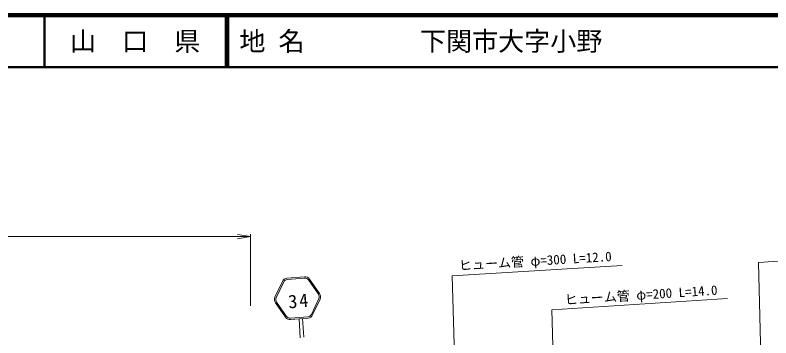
# Model space of a CAD drawing. Units: millimetres, scale not verified. Extents: x 40000 to 680000, y 20000 to 380000.
# Drawn here: x 327343 to 472365, y 318119 to 380000 of the extents above; entities that cross this region are included whole.
import ezdxf
from ezdxf.enums import TextEntityAlignment as Align

# ---------------------------------------------------------------- set-up
doc = ezdxf.new("R2010")
doc.units = ezdxf.units.MM
doc.header["$LTSCALE"] = 1000
for name, color, linetype, lineweight in [('M-STR-HTXT', 7, 'Continuous', 13), ('M-STR-STRC', 7, 'Continuous', 13), ('M-TTL', 2, 'Continuous', 140), ('M-TTL-LINE', 7, 'Continuous', 50)]:
    doc.layers.add(name, color=color, linetype=linetype, lineweight=lineweight)
doc.layers.add('M-TTL-TXT', color=7, linetype='Continuous')
doc.styles.add('ＭＳ ゴシック', font='')
doc.styles.get('ＭＳ ゴシック').set_extended_font_data('MS Gothic')

# ---------------------------------------------------------------- blocks, each defined once
blk = doc.blocks.new('open_arrow')
at = {"color": 0, "linetype": 'Continuous', "lineweight": -2}
blk.add_lwpolyline([(7.5, 1.25), (0, 0), (7.5, -1.25)], dxfattribs=at)

msp = doc.modelspace()

# ---------------------------------------------------------------- linework, layer by layer
at = {"layer": 'M-STR-HTXT'}
for p, q in [((372487, 324280), (372487, 338026)), ((202512, 337526), (372487, 337526))]:
    msp.add_line(p, q, dxfattribs=at)
for points in [[(470988, 282555), (471293, 281130), (469966, 332597), (504873, 334940)], [(412360, 281183), (412649, 279561), (411207, 330024), (443809, 331978)], [(431261, 283986), (431503, 282318), (430354, 323476), (464061, 325651)]]:
    msp.add_lwpolyline(points, dxfattribs=at)
at = {"layer": 'M-STR-STRC'}
for p, q in [((382878, 329851), (379511, 329563)), ((379534, 329298), (382900, 329586)), ((383623, 329248), (385556, 326477)), ((385774, 326629), (383841, 329400)), ((378639, 328954), (377205, 325894)), ((377446, 325782), (378880, 328841)), ((379448, 322215), (377514, 324986)), ((385624, 325682), (384191, 322622)), ((384432, 322509), (385865, 325569)), ((377296, 324834), (379229, 322063)), ((383537, 322166), (380170, 321877)), ((383559, 321901), (380193, 321612)), ((381825, 321752), (382063, 318139)), ((382508, 321810), (382729, 318263))]:
    msp.add_line(p, q, dxfattribs=at)
for centre, radius, start, end in [((379602, 328503), 1064, 94.89991, 154.89991), ((379602, 328503), 798, 94.89991, 154.89991), ((382968, 328791), 1064, 34.89991, 94.89991), ((382968, 328791), 798, 34.89991, 94.89991), ((384902, 326020), 798, 334.89991, 34.89993), ((384902, 326020), 1064, 334.89991, 34.89991), ((378169, 325443), 1064, 154.89991, 214.89991), ((378169, 325443), 798, 154.89991, 214.89991), ((380102, 322672), 1064, 214.89991, 274.89991), ((380102, 322672), 798, 214.89991, 274.89991), ((383468, 322961), 798, 274.89991, 334.89991), ((383468, 322961), 1064, 274.89991, 334.89991)]:
    msp.add_arc(centre, radius, start, end, dxfattribs=at)
at = {"layer": 'M-TTL'}
msp.add_line((680000, 380000), (40000, 380000), dxfattribs=at)
at = {"layer": 'M-TTL-LINE'}
for p, q in [((333000, 380000), (333000, 370000)), ((367750, 380000), (367750, 370000)), ((368250, 380000), (368250, 370000)), ((40000, 370000), (680000, 370000))]:
    msp.add_line(p, q, dxfattribs=at)

# ---------------------------------------------------------------- block references
at = {"layer": 'M-STR-HTXT', "xscale": 333, "yscale": 333, "rotation": 180}
msp.add_blockref('open_arrow', (372487, 337526), dxfattribs=at)

# ---------------------------------------------------------------- texts
at = {"layer": 'M-STR-HTXT', "style": 'ＭＳ ゴシック'}
for s, rotation, p in [('ヒューム管 φ=300 L=12.0', 3.43, (412503, 332006)), ('ヒューム管 φ=200 L=14.0', 3.692, (432817, 325422))]:
    msp.add_text(s, height=1833, rotation=rotation, dxfattribs=at).set_placement(p, align=Align.MIDDLE_LEFT)
at = {"layer": 'M-STR-STRC', "insert": (379869, 323724), "char_height": 2566, "attachment_point": 7, "rotation": 4.9, "style": 'ＭＳ ゴシック'}
msp.add_mtext('\\T1.2;34', dxfattribs=at)
at = {"layer": 'M-TTL-TXT', "style": 'ＭＳ ゴシック'}
msp.add_text('山\u3000口\u3000県', height=3666, dxfattribs=at).set_placement((350375, 375000), align=Align.MIDDLE_CENTER)
for s, p in [('地 名', (370380, 375000)), ('下関市大字小野', (405024, 375000))]:
    msp.add_text(s, height=3666, dxfattribs=at).set_placement(p, align=Align.MIDDLE_LEFT)

doc.saveas('drawing.dxf')
